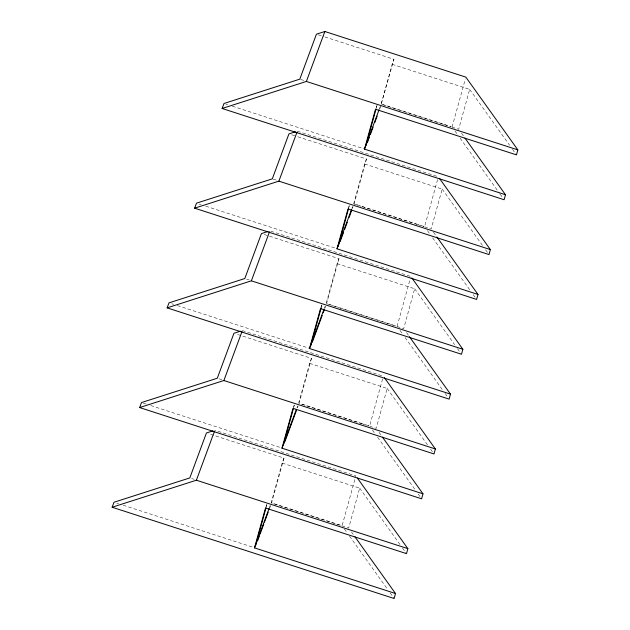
<?xml version="1.0" encoding="UTF-8"?>
<svg xmlns="http://www.w3.org/2000/svg" width="630" height="630" viewBox="0 0 630 630"><rect width="100%" height="100%" fill="white"/><g stroke="black" fill="none" stroke-linecap="round" stroke-linejoin="round"><path stroke-width="0.47" stroke-dasharray="3.15 2.36" d="M266.332 506.725L266.837 504.874M293.824 407.035L294.336 405.184M321.072 308.275L322.087 304.566M348.823 207.656L349.335 205.797M376.323 107.966L377.086 105.178M282.13 463.058L271.136 502.937L348.681 528.027L359.675 488.155L282.13 463.058L283.98 458.065L208.302 433.574M298.636 403.239L309.629 363.368L311.48 358.368L235.801 333.884M264.238 234.494L338.979 258.678L337.129 263.679L326.127 303.55L395.742 326.08M353.627 203.86L364.628 163.981L366.471 158.988L297.336 136.615M324.836 36.926L393.97 59.299L392.128 64.291L381.126 104.171L443.638 124.401M283.98 458.065L271.609 502.921L342.106 525.735L355.848 475.894L214.861 430.266M311.48 358.368L299.108 403.231L362.549 423.762M338.979 258.678L326.6 303.542L396.215 326.072M366.471 158.988L354.099 203.852L417.548 224.382M379.898 108.746L393.97 59.299M382.575 379L369.597 426.045L363.431 424.053M397.097 326.356L410.335 278.381M437.574 179.621L424.596 226.666L418.43 224.666M452.096 126.969L465.326 78.994M309.629 363.368L387.174 388.458L376.173 428.337L370.007 426.345M337.129 263.679L414.674 288.768L403.673 328.647L396.624 326.364M364.628 163.981L442.173 189.079L431.172 228.958L425.006 226.957M392.128 64.291L469.673 89.389L458.672 129.268L451.623 126.984M376.11 107.58L376.724 105.919M379.449 108.706L380.118 106.895M348.303 208.105L349.233 205.608M351.95 208.404L352.619 206.585M352.406 208.435L353.084 206.601M320.804 307.794L322.04 304.471M324.45 308.094L325.119 306.274M324.907 308.125L325.584 306.29M293.312 407.492L294.234 404.988M296.95 407.783L297.628 405.964M297.407 407.823L298.084 405.988M265.813 507.181L267.041 503.85M269.12 508.386L270.128 505.662M269.908 507.512L270.593 505.677M318.292 34.808L323.899 36.619M381.599 104.163L451.214 126.685M444.567 124.701L450.741 126.701M300.675 79.443L305.085 80.868M225.831 104.084L227.69 104.69M232.328 106.186L364.967 149.113M297.352 131.19L438.346 176.817M291.729 134.804L296.399 136.316M354.564 204.159L361.092 206.278M362.022 206.577L417.076 224.39M417.958 224.682L424.124 226.674M273.184 179.133L276.704 180.274M199.261 204.081L201.12 204.679M205.758 206.183L337.467 248.803M270.782 231.178L410.847 276.507M246.566 279.114L249.204 279.964M171.762 303.77L173.62 304.369M177.329 305.574L309.976 348.492M242.361 330.577L383.347 376.197M301.431 404.145L362.077 423.777M362.959 424.061L369.125 426.053M219.067 378.803L221.713 379.654M143.341 403.161L146.121 404.058M150.759 405.562L282.476 448.19M191.567 478.493L194.213 479.351M116.77 503.149L118.629 503.756M123.26 505.252L254.977 547.88M469.673 89.389L509.631 145.294M512.489 149.286L516.482 154.878M461.522 133.261L463.806 136.45M454.954 130.969L457.813 134.97M460.097 138.167L499.535 193.339M500.11 194.142L502.394 197.34M442.173 189.079L482.706 245.779M485.565 249.771L488.99 254.567M433.456 232.147L435.74 235.344M427.455 230.659L430.314 234.659M432.597 237.857L470.327 290.635M473.185 294.627L476.611 299.423M414.674 288.768L454.639 344.673M457.49 348.666L460.916 353.461M406.531 332.64L408.815 335.837M399.955 330.356L402.239 333.553M405.098 337.546L442.26 389.521M445.119 393.522L447.402 396.719M387.174 388.458L427.715 445.166M430.566 449.159L433.991 453.947M379.032 432.33L381.315 435.527M372.456 430.046L374.748 433.243M377.606 437.244L415.327 490.014M418.186 494.014L421.62 498.81M359.675 488.155L400.215 544.856M402.499 548.053L406.492 553.636M351.532 532.019L353.249 534.421M344.389 528.932L347.248 532.933M349.532 536.13L387.836 589.704M390.12 592.901L394.12 598.5"/><path stroke-width="0.94" d="M212.987 430.865L206.435 432.967L189.803 477.926L113.991 502.252L112.14 507.245L394.12 598.5L395.498 593.515L254.504 547.887L265.506 508.016L406.492 553.636L407.87 548.651L357.415 478.076M240.487 331.175L233.935 333.278L217.303 378.228L141.482 402.562L139.639 407.555L421.62 498.81L422.99 493.826L282.004 448.198L293.005 408.319L433.991 453.947L435.369 448.962L384.387 377.654M267.986 231.486L261.434 233.588L244.802 278.539L168.982 302.873L167.131 307.865L449.119 399.121L450.489 394.136L309.503 348.508L320.497 308.629L461.491 354.257L462.869 349.272L411.886 277.964M295.478 131.788L288.926 133.891L272.302 178.849L196.481 203.175L194.631 208.176L476.611 299.423L477.989 294.446L336.995 248.818L347.996 208.939L488.99 254.567L490.36 249.582L439.386 178.274M505.488 194.749L364.494 149.121L375.496 109.25L516.482 154.878L517.86 149.893L465.846 77.128L324.852 31.5L316.425 34.201L299.801 79.159L223.981 103.485L222.13 108.478L504.11 199.734L505.488 194.749L464.948 138.049M255.662 545.383L266.073 507.654M283.39 444.867L293.572 407.964M310.661 346.004L321.072 308.275M338.16 246.314L348.563 208.577M365.888 145.79L376.063 108.888M222.13 108.478L306.377 81.451L324.852 31.5M194.631 208.176L278.877 181.141L297.014 132.111M167.131 307.865L251.378 280.83L269.514 231.801M139.639 407.555L223.878 380.52L242.022 331.49M112.14 507.245L196.387 480.217L214.523 431.18M364.494 149.121L379.11 109.62M367.345 142.695L369.377 137.19M370.401 134.434L373.118 127.095M374.811 122.511L377.189 116.085M336.995 248.818L351.611 209.31M340.184 241.463L343.578 232.289M344.594 229.541L347.311 222.201M349.012 217.61L351.721 210.27M309.503 348.508L324.111 308.999M312.346 342.074L322.19 315.465M323.206 312.716L324.23 309.96M282.004 448.198L296.281 409.602M284.855 441.764L296.391 410.571M254.504 547.887L269.12 508.386M257.694 540.54L259.387 535.949M260.072 534.114L263.805 524.026M264.482 522.191L268.215 512.096M306.377 81.451L517.86 149.893M278.877 181.141L490.36 249.582M251.378 280.83L462.869 349.272M223.878 380.52L435.369 448.962M196.387 480.217L407.87 548.651M436.881 236.943L477.989 294.446M409.382 336.633L450.489 394.136M382.457 437.126L422.99 493.826M354.958 536.815L395.498 593.515"/></g></svg>
